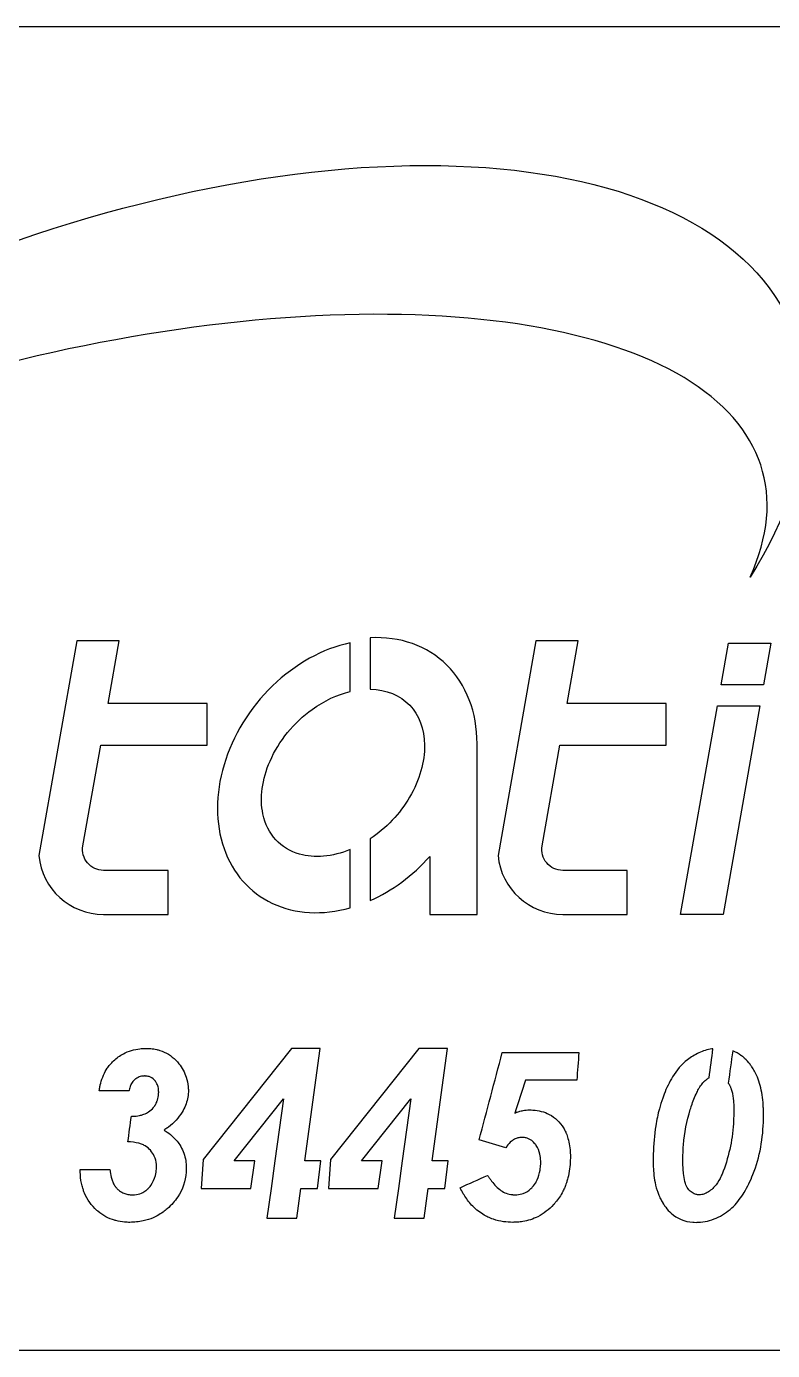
# Model space of a CAD drawing. Extents: x -140 to 140, y -80 to 80.
# Drawn here: x -40.5 to 49.7, y -79.9 to 80.1 of the extents above; entities that cross this region are included whole.
import ezdxf

# ---------------------------------------------------------------- set-up
doc = ezdxf.new("R2010")
doc.units = 0

msp = doc.modelspace()

# ---------------------------------------------------------------- linework, layer by layer
at = {"layer": '1'}
for points in [[(140.12, 72.11), (140.12, -71.89, -0.414214), (132.12, -79.89), (-131.88, -79.89, -0.414214), (-139.88, -71.89), (-139.88, 72.11, -0.414214), (-131.88, 80.11), (132.12, 80.11, -0.414214)], [(-18.64, -1.71), (-30.61, -1.71), (-29.28, 5.85), (-34.4, 5.85), (-38.97, -20.09, 0.386919), (-31.16, -27.19), (-23.36, -27.19), (-23.36, -21.87), (-31.16, -21.87, -0.466308), (-33.65, -18.92), (-31.5, -6.75), (-18.64, -6.75)], [(36.84, -1.71), (24.87, -1.71), (26.2, 5.85), (21.08, 5.85), (16.51, -20.09, 0.386919), (24.32, -27.19), (32.12, -27.19), (32.12, -21.87), (24.32, -21.87, -0.466308), (21.83, -18.92), (23.98, -6.75), (36.84, -6.75)]]:
    msp.add_lwpolyline(points, format="xyb", close=True, dxfattribs=at)
for points in [[(49.47, 5.57), (48.58, 0.53), (43.46, 0.53), (44.35, 5.57)], [(48.13, -1.99), (43.69, -27.19), (38.57, -27.19), (43.01, -1.99)], [(-4.89, -56.97), (-6.84, -56.97), (-4.97, -43.38), (-8.45, -43.38), (-19.11, -56.83), (-19.36, -60.3), (-13.34, -60.3), (-12.88, -56.97), (-15.36, -56.97), (-9.43, -49.48), (-10.46, -56.97), (-10.92, -60.3), (-11.42, -63.89), (-7.8, -63.89), (-7.3, -60.3), (-5.32, -60.3)], [(10.5, -56.97), (8.54, -56.97), (10.42, -43.38), (6.93, -43.38), (-3.72, -56.83), (-3.98, -60.3), (2.04, -60.3), (2.5, -56.97), (0.02, -56.97), (5.96, -49.48), (4.92, -56.97), (4.47, -60.3), (3.97, -63.89), (7.59, -63.89), (8.08, -60.3), (10.07, -60.3)]]:
    msp.add_lwpolyline(points, close=True, dxfattribs=at)
for points, knots in [([(46.96, 13.57), (55.9, 27.83), (56.2, 41.04), (47.78, 50.32), (47.78, 50.32), (39.37, 59.59), (22.9, 64.21), (1.96, 63.16), (1.96, 63.16), (-18.97, 62.11), (-42.74, 55.47), (-64.16, 44.7), (-64.16, 44.7), (-85.58, 33.93), (-102.99, 19.86), (-112.59, 5.56), (-112.59, 5.56), (-101.81, 15.65), (-85.14, 25.18), (-65.55, 32.42), (-65.55, 32.42), (-45.95, 39.67), (-24.68, 44.17), (-5.55, 45.13), (-5.55, 45.13), (13.59, 46.09), (29.37, 43.45), (38.98, 37.67), (38.98, 37.67), (48.59, 31.89), (51.42, 23.35), (46.96, 13.57)], [0, 0, 0, 0, 0.125, 0.125, 0.125, 0.125, 0.25, 0.25, 0.25, 0.25, 0.375, 0.375, 0.375, 0.375, 0.5, 0.5, 0.5, 0.5, 0.625, 0.625, 0.625, 0.625, 0.75, 0.75, 0.75, 0.75, 0.875, 0.875, 0.875, 0.875, 1, 1, 1, 1]), ([(13.98, -6.58), (13.98, -13.45), (13.98, -20.32), (13.98, -27.19), (13.98, -27.19), (12.07, -27.19), (10.17, -27.19), (8.27, -27.19), (8.27, -27.19), (8.27, -24.85), (8.27, -22.52), (8.27, -20.18), (8.27, -20.18), (6.2, -22.5), (3.72, -24.35), (1.05, -25.53), (1.05, -25.53), (1.05, -23.04), (1.05, -20.56), (1.05, -18.07), (1.05, -18.07), (2.97, -16.81), (4.67, -15.01), (5.83, -13.02), (5.83, -13.02), (7.04, -10.96), (7.67, -8.72), (7.64, -6.75), (7.64, -6.75), (7.61, -4.77), (6.96, -3.09), (5.84, -1.92), (5.84, -1.92), (4.69, -0.71), (3.03, -0.01), (1.05, 0.02), (1.05, 0.02), (1.05, 2.09), (1.05, 4.16), (1.05, 6.23), (1.05, 6.23), (4.68, 6.43), (7.96, 5.26), (10.32, 2.93), (10.32, 2.93), (12.68, 0.59), (13.98, -2.77), (13.98, -6.58)], [0, 0, 0, 0, 0.083333, 0.083333, 0.083333, 0.083333, 0.166667, 0.166667, 0.166667, 0.166667, 0.25, 0.25, 0.25, 0.25, 0.333333, 0.333333, 0.333333, 0.333333, 0.416667, 0.416667, 0.416667, 0.416667, 0.5, 0.5, 0.5, 0.5, 0.583333, 0.583333, 0.583333, 0.583333, 0.666667, 0.666667, 0.666667, 0.666667, 0.75, 0.75, 0.75, 0.75, 0.833333, 0.833333, 0.833333, 0.833333, 0.916667, 0.916667, 0.916667, 0.916667, 1, 1, 1, 1]), ([(-1.35, 5.63), (-1.35, 3.67), (-1.35, 1.71), (-1.35, -0.26), (-1.35, -0.26), (-2.89, -0.62), (-4.49, -1.37), (-5.95, -2.42), (-5.95, -2.42), (-8.15, -3.99), (-9.99, -6.26), (-11.04, -8.66), (-11.04, -8.66), (-12.01, -10.88), (-12.3, -13.17), (-11.9, -15.05), (-11.9, -15.05), (-11.38, -17.53), (-9.77, -19.26), (-7.46, -19.91), (-7.46, -19.91), (-5.71, -20.41), (-3.52, -20.25), (-1.35, -19.35), (-1.35, -19.35), (-1.35, -21.7), (-1.35, -24.05), (-1.35, -26.4), (-1.35, -26.4), (-4.7, -27.34), (-7.99, -27.15), (-10.74, -25.86), (-10.74, -25.86), (-13.49, -24.56), (-15.55, -22.24), (-16.6, -19.22), (-16.6, -19.22), (-17.66, -16.21), (-17.66, -12.67), (-16.6, -9.13), (-16.6, -9.13), (-15.55, -5.59), (-13.49, -2.24), (-10.74, 0.42), (-10.74, 0.42), (-7.99, 3.08), (-4.7, 4.91), (-1.35, 5.63)], [0, 0, 0, 0, 0.083333, 0.083333, 0.083333, 0.083333, 0.166667, 0.166667, 0.166667, 0.166667, 0.25, 0.25, 0.25, 0.25, 0.333333, 0.333333, 0.333333, 0.333333, 0.416667, 0.416667, 0.416667, 0.416667, 0.5, 0.5, 0.5, 0.5, 0.583333, 0.583333, 0.583333, 0.583333, 0.666667, 0.666667, 0.666667, 0.666667, 0.75, 0.75, 0.75, 0.75, 0.833333, 0.833333, 0.833333, 0.833333, 0.916667, 0.916667, 0.916667, 0.916667, 1, 1, 1, 1]), ([(-20.9, -48.47), (-20.91, -48.3), (-20.92, -48.14), (-20.93, -47.97), (-20.93, -47.97), (-20.96, -47.6), (-21.04, -47.23), (-21.17, -46.88), (-21.17, -46.88), (-21.37, -46.29), (-21.66, -45.73), (-22.05, -45.24), (-22.05, -45.24), (-22.16, -45.09), (-22.28, -44.95), (-22.41, -44.82), (-22.41, -44.82), (-22.96, -44.27), (-23.63, -43.85), (-24.36, -43.62), (-24.36, -43.62), (-24.48, -43.58), (-24.6, -43.55), (-24.72, -43.52), (-24.72, -43.52), (-24.96, -43.46), (-25.21, -43.42), (-25.46, -43.4), (-25.46, -43.4), (-25.62, -43.39), (-25.79, -43.39), (-25.95, -43.38), (-25.95, -43.38), (-26.13, -43.38), (-26.31, -43.39), (-26.48, -43.4), (-26.48, -43.4), (-26.57, -43.4), (-26.66, -43.41), (-26.75, -43.42), (-26.75, -43.42), (-27.1, -43.47), (-27.44, -43.54), (-27.78, -43.64), (-27.78, -43.64), (-28.12, -43.74), (-28.45, -43.87), (-28.76, -44.04), (-28.76, -44.04), (-29.19, -44.27), (-29.58, -44.55), (-29.94, -44.89), (-29.94, -44.89), (-30.1, -45.04), (-30.25, -45.2), (-30.39, -45.37), (-30.39, -45.37), (-30.5, -45.5), (-30.61, -45.65), (-30.71, -45.79), (-30.71, -45.79), (-30.88, -46.05), (-31.03, -46.32), (-31.16, -46.6), (-31.16, -46.6), (-31.3, -46.92), (-31.41, -47.26), (-31.5, -47.6), (-31.5, -47.6), (-31.53, -47.71), (-31.58, -47.91), (-31.58, -47.92), (-31.58, -47.92), (-31.58, -47.94), (-31.59, -47.96), (-31.59, -47.99), (-31.59, -47.99), (-31.62, -48.16), (-31.65, -48.33), (-31.67, -48.51), (-31.67, -48.51), (-30.48, -48.51), (-29.28, -48.51), (-28.08, -48.51), (-28.08, -48.51), (-28.08, -48.48), (-28.07, -48.45), (-28.06, -48.42), (-28.06, -48.42), (-28.02, -48.23), (-27.98, -48.04), (-27.9, -47.86), (-27.9, -47.86), (-27.88, -47.82), (-27.85, -47.76), (-27.85, -47.76), (-27.85, -47.76), (-27.85, -47.75), (-27.84, -47.74), (-27.84, -47.74), (-27.84, -47.74), (-27.76, -47.58), (-27.65, -47.43), (-27.53, -47.3), (-27.53, -47.3), (-27.45, -47.21), (-27.36, -47.13), (-27.26, -47.06), (-27.26, -47.06), (-27.17, -47), (-27.08, -46.94), (-26.99, -46.9), (-26.99, -46.9), (-26.81, -46.81), (-26.62, -46.75), (-26.43, -46.73), (-26.43, -46.73), (-26.37, -46.72), (-26.31, -46.72), (-26.25, -46.72), (-26.25, -46.72), (-26.22, -46.72), (-26.19, -46.72), (-26.16, -46.71), (-26.16, -46.71), (-26.13, -46.72), (-26.1, -46.72), (-26.07, -46.72), (-26.07, -46.72), (-26.05, -46.72), (-26.04, -46.72), (-26.02, -46.72), (-26.02, -46.72), (-26.01, -46.72), (-26, -46.73), (-25.98, -46.73), (-25.98, -46.73), (-25.97, -46.73), (-25.95, -46.73), (-25.94, -46.73), (-25.94, -46.73), (-25.92, -46.73), (-25.91, -46.74), (-25.89, -46.74), (-25.89, -46.74), (-25.81, -46.75), (-25.73, -46.77), (-25.65, -46.79), (-25.65, -46.79), (-25.41, -46.87), (-25.21, -47.01), (-25.04, -47.19), (-25.04, -47.19), (-24.99, -47.23), (-24.95, -47.28), (-24.92, -47.33), (-24.92, -47.33), (-24.91, -47.34), (-24.9, -47.35), (-24.89, -47.36), (-24.89, -47.36), (-24.82, -47.46), (-24.75, -47.56), (-24.7, -47.67), (-24.7, -47.67), (-24.63, -47.83), (-24.57, -48), (-24.53, -48.18), (-24.53, -48.18), (-24.53, -48.21), (-24.52, -48.24), (-24.52, -48.27), (-24.52, -48.27), (-24.5, -48.37), (-24.5, -48.47), (-24.5, -48.58), (-24.5, -48.58), (-24.49, -48.61), (-24.49, -48.64), (-24.49, -48.67), (-24.49, -48.67), (-24.49, -48.75), (-24.5, -48.82), (-24.5, -48.9), (-24.5, -48.9), (-24.51, -49.15), (-24.56, -49.39), (-24.64, -49.63), (-24.64, -49.63), (-24.64, -49.63), (-24.68, -49.75), (-24.7, -49.81), (-24.7, -49.81), (-24.71, -49.83), (-24.72, -49.86), (-24.73, -49.88), (-24.73, -49.88), (-24.79, -50.03), (-24.86, -50.16), (-24.95, -50.29), (-24.95, -50.29), (-24.97, -50.31), (-24.98, -50.33), (-24.99, -50.36), (-24.99, -50.36), (-25.01, -50.38), (-25.03, -50.4), (-25.04, -50.42), (-25.04, -50.42), (-25.06, -50.45), (-25.09, -50.48), (-25.11, -50.51), (-25.11, -50.51), (-25.28, -50.73), (-25.49, -50.91), (-25.71, -51.06), (-25.71, -51.06), (-25.88, -51.18), (-26.07, -51.27), (-26.27, -51.34), (-26.27, -51.34), (-26.36, -51.37), (-26.46, -51.41), (-26.56, -51.44), (-26.56, -51.44), (-26.64, -51.46), (-26.71, -51.48), (-26.79, -51.49), (-26.79, -51.49), (-27.07, -51.55), (-27.35, -51.58), (-27.64, -51.58), (-27.64, -51.58), (-27.69, -51.58), (-27.74, -51.59), (-27.79, -51.59), (-27.79, -51.59), (-27.93, -52.61), (-28.07, -53.64), (-28.21, -54.66), (-28.21, -54.66), (-28.16, -54.67), (-28.11, -54.67), (-28.05, -54.68), (-28.05, -54.68), (-28, -54.68), (-27.95, -54.69), (-27.89, -54.69), (-27.89, -54.69), (-27.44, -54.73), (-26.99, -54.8), (-26.56, -54.95), (-26.56, -54.95), (-26.41, -55.01), (-26.26, -55.08), (-26.12, -55.16), (-26.12, -55.16), (-25.64, -55.45), (-25.26, -55.9), (-25.02, -56.4), (-25.02, -56.4), (-24.88, -56.72), (-24.78, -57.06), (-24.76, -57.41), (-24.76, -57.41), (-24.75, -57.49), (-24.75, -57.57), (-24.75, -57.65), (-24.75, -57.65), (-24.75, -57.7), (-24.75, -57.75), (-24.76, -57.8), (-24.76, -57.8), (-24.76, -57.83), (-24.76, -57.86), (-24.76, -57.88), (-24.76, -57.88), (-24.76, -57.91), (-24.76, -57.93), (-24.76, -57.96), (-24.76, -57.96), (-24.78, -58.22), (-24.81, -58.48), (-24.88, -58.73), (-24.88, -58.73), (-25, -59.16), (-25.18, -59.57), (-25.44, -59.94), (-25.44, -59.94), (-25.5, -60.02), (-25.56, -60.1), (-25.63, -60.18), (-25.63, -60.18), (-25.65, -60.2), (-25.67, -60.22), (-25.68, -60.24), (-25.68, -60.24), (-25.7, -60.26), (-25.72, -60.28), (-25.74, -60.3), (-25.74, -60.3), (-25.83, -60.39), (-25.92, -60.48), (-26.03, -60.56), (-26.03, -60.56), (-26.19, -60.69), (-26.37, -60.8), (-26.57, -60.87), (-26.57, -60.87), (-26.83, -60.98), (-27.12, -61.05), (-27.4, -61.06), (-27.4, -61.06), (-27.48, -61.07), (-27.56, -61.07), (-27.64, -61.07), (-27.64, -61.07), (-27.66, -61.07), (-27.69, -61.07), (-27.71, -61.07), (-27.71, -61.07), (-27.73, -61.07), (-27.76, -61.07), (-27.78, -61.07), (-27.78, -61.07), (-27.97, -61.06), (-28.17, -61.04), (-28.35, -60.99), (-28.35, -60.99), (-28.52, -60.95), (-28.68, -60.89), (-28.83, -60.82), (-28.83, -60.82), (-29.01, -60.73), (-29.19, -60.62), (-29.34, -60.49), (-29.34, -60.49), (-29.45, -60.41), (-29.54, -60.31), (-29.63, -60.21), (-29.63, -60.21), (-29.64, -60.2), (-29.66, -60.18), (-29.68, -60.16), (-29.68, -60.16), (-29.69, -60.14), (-29.71, -60.12), (-29.72, -60.1), (-29.72, -60.1), (-29.73, -60.08), (-29.75, -60.06), (-29.76, -60.04), (-29.76, -60.04), (-29.8, -59.98), (-29.84, -59.92), (-29.88, -59.86), (-29.88, -59.86), (-29.97, -59.72), (-30.04, -59.56), (-30.09, -59.41), (-30.09, -59.41), (-30.2, -59.11), (-30.28, -58.81), (-30.32, -58.5), (-30.32, -58.5), (-30.34, -58.38), (-30.36, -58.26), (-30.37, -58.14), (-30.37, -58.14), (-30.38, -58.09), (-30.38, -58.04), (-30.39, -58), (-30.39, -58), (-31.59, -58), (-32.78, -58), (-33.98, -58), (-33.98, -58), (-33.98, -58.1), (-33.97, -58.2), (-33.97, -58.3), (-33.97, -58.3), (-33.96, -58.77), (-33.91, -59.23), (-33.82, -59.68), (-33.82, -59.68), (-33.78, -59.88), (-33.73, -60.08), (-33.67, -60.28), (-33.67, -60.28), (-33.62, -60.42), (-33.57, -60.57), (-33.52, -60.71), (-33.52, -60.71), (-33.5, -60.76), (-33.48, -60.81), (-33.46, -60.86), (-33.46, -60.86), (-33.13, -61.67), (-32.61, -62.39), (-31.95, -62.97), (-31.95, -62.97), (-31.91, -63), (-31.87, -63.04), (-31.84, -63.07), (-31.84, -63.07), (-31.25, -63.57), (-30.55, -63.94), (-29.82, -64.16), (-29.82, -64.16), (-29.77, -64.17), (-29.72, -64.18), (-29.67, -64.2), (-29.67, -64.2), (-29.32, -64.29), (-28.96, -64.35), (-28.61, -64.38), (-28.61, -64.38), (-28.4, -64.4), (-28.2, -64.4), (-27.99, -64.41), (-27.99, -64.41), (-27.72, -64.4), (-27.44, -64.39), (-27.17, -64.36), (-27.17, -64.36), (-26.89, -64.34), (-26.62, -64.29), (-26.36, -64.23), (-26.36, -64.23), (-26.14, -64.18), (-25.93, -64.13), (-25.72, -64.06), (-25.72, -64.06), (-25.35, -63.94), (-25, -63.79), (-24.66, -63.6), (-24.66, -63.6), (-24.42, -63.47), (-24.19, -63.32), (-23.96, -63.16), (-23.96, -63.16), (-23.78, -63.04), (-23.61, -62.9), (-23.45, -62.76), (-23.45, -62.76), (-23.2, -62.54), (-22.96, -62.31), (-22.75, -62.06), (-22.75, -62.06), (-22.55, -61.83), (-22.36, -61.59), (-22.19, -61.34), (-22.19, -61.34), (-21.59, -60.45), (-21.24, -59.4), (-21.18, -58.33), (-21.18, -58.33), (-21.17, -58.17), (-21.16, -58), (-21.16, -57.84), (-21.16, -57.84), (-21.16, -57.78), (-21.16, -57.72), (-21.16, -57.67), (-21.16, -57.67), (-21.17, -57.64), (-21.17, -57.61), (-21.17, -57.58), (-21.17, -57.58), (-21.18, -57.29), (-21.21, -57), (-21.27, -56.71), (-21.27, -56.71), (-21.39, -56.12), (-21.61, -55.54), (-21.95, -55.03), (-21.95, -55.03), (-22.21, -54.64), (-22.52, -54.29), (-22.86, -53.98), (-22.86, -53.98), (-23.12, -53.74), (-23.41, -53.54), (-23.7, -53.35), (-23.7, -53.35), (-23.75, -53.32), (-23.8, -53.29), (-23.84, -53.26), (-23.84, -53.26), (-23.72, -53.17), (-23.48, -53), (-23.47, -52.99), (-23.47, -52.99), (-23.44, -52.98), (-23.42, -52.96), (-23.39, -52.94), (-23.39, -52.94), (-23.37, -52.92), (-23.35, -52.9), (-23.32, -52.89), (-23.32, -52.89), (-22.66, -52.4), (-22.08, -51.79), (-21.65, -51.08), (-21.65, -51.08), (-21.36, -50.58), (-21.13, -50.04), (-21.01, -49.47), (-21.01, -49.47), (-20.95, -49.2), (-20.92, -48.93), (-20.91, -48.65), (-20.91, -48.65), (-20.91, -48.59), (-20.91, -48.53), (-20.9, -48.47)], [0, 0, 0, 0, 0.007752, 0.007752, 0.007752, 0.007752, 0.015504, 0.015504, 0.015504, 0.015504, 0.023256, 0.023256, 0.023256, 0.023256, 0.031008, 0.031008, 0.031008, 0.031008, 0.03876, 0.03876, 0.03876, 0.03876, 0.046512, 0.046512, 0.046512, 0.046512, 0.054264, 0.054264, 0.054264, 0.054264, 0.062016, 0.062016, 0.062016, 0.062016, 0.069767, 0.069767, 0.069767, 0.069767, 0.077519, 0.077519, 0.077519, 0.077519, 0.085271, 0.085271, 0.085271, 0.085271, 0.093023, 0.093023, 0.093023, 0.093023, 0.100775, 0.100775, 0.100775, 0.100775, 0.108527, 0.108527, 0.108527, 0.108527, 0.116279, 0.116279, 0.116279, 0.116279, 0.124031, 0.124031, 0.124031, 0.124031, 0.131783, 0.131783, 0.131783, 0.131783, 0.139535, 0.139535, 0.139535, 0.139535, 0.147287, 0.147287, 0.147287, 0.147287, 0.155039, 0.155039, 0.155039, 0.155039, 0.162791, 0.162791, 0.162791, 0.162791, 0.170543, 0.170543, 0.170543, 0.170543, 0.178295, 0.178295, 0.178295, 0.178295, 0.186047, 0.186047, 0.186047, 0.186047, 0.193798, 0.193798, 0.193798, 0.193798, 0.20155, 0.20155, 0.20155, 0.20155, 0.209302, 0.209302, 0.209302, 0.209302, 0.217054, 0.217054, 0.217054, 0.217054, 0.224806, 0.224806, 0.224806, 0.224806, 0.232558, 0.232558, 0.232558, 0.232558, 0.24031, 0.24031, 0.24031, 0.24031, 0.248062, 0.248062, 0.248062, 0.248062, 0.255814, 0.255814, 0.255814, 0.255814, 0.263566, 0.263566, 0.263566, 0.263566, 0.271318, 0.271318, 0.271318, 0.271318, 0.27907, 0.27907, 0.27907, 0.27907, 0.286822, 0.286822, 0.286822, 0.286822, 0.294574, 0.294574, 0.294574, 0.294574, 0.302326, 0.302326, 0.302326, 0.302326, 0.310078, 0.310078, 0.310078, 0.310078, 0.317829, 0.317829, 0.317829, 0.317829, 0.325581, 0.325581, 0.325581, 0.325581, 0.333333, 0.333333, 0.333333, 0.333333, 0.341085, 0.341085, 0.341085, 0.341085, 0.348837, 0.348837, 0.348837, 0.348837, 0.356589, 0.356589, 0.356589, 0.356589, 0.364341, 0.364341, 0.364341, 0.364341, 0.372093, 0.372093, 0.372093, 0.372093, 0.379845, 0.379845, 0.379845, 0.379845, 0.387597, 0.387597, 0.387597, 0.387597, 0.395349, 0.395349, 0.395349, 0.395349, 0.403101, 0.403101, 0.403101, 0.403101, 0.410853, 0.410853, 0.410853, 0.410853, 0.418605, 0.418605, 0.418605, 0.418605, 0.426357, 0.426357, 0.426357, 0.426357, 0.434109, 0.434109, 0.434109, 0.434109, 0.44186, 0.44186, 0.44186, 0.44186, 0.449612, 0.449612, 0.449612, 0.449612, 0.457364, 0.457364, 0.457364, 0.457364, 0.465116, 0.465116, 0.465116, 0.465116, 0.472868, 0.472868, 0.472868, 0.472868, 0.48062, 0.48062, 0.48062, 0.48062, 0.488372, 0.488372, 0.488372, 0.488372, 0.496124, 0.496124, 0.496124, 0.496124, 0.503876, 0.503876, 0.503876, 0.503876, 0.511628, 0.511628, 0.511628, 0.511628, 0.51938, 0.51938, 0.51938, 0.51938, 0.527132, 0.527132, 0.527132, 0.527132, 0.534884, 0.534884, 0.534884, 0.534884, 0.542636, 0.542636, 0.542636, 0.542636, 0.550388, 0.550388, 0.550388, 0.550388, 0.55814, 0.55814, 0.55814, 0.55814, 0.565891, 0.565891, 0.565891, 0.565891, 0.573643, 0.573643, 0.573643, 0.573643, 0.581395, 0.581395, 0.581395, 0.581395, 0.589147, 0.589147, 0.589147, 0.589147, 0.596899, 0.596899, 0.596899, 0.596899, 0.604651, 0.604651, 0.604651, 0.604651, 0.612403, 0.612403, 0.612403, 0.612403, 0.620155, 0.620155, 0.620155, 0.620155, 0.627907, 0.627907, 0.627907, 0.627907, 0.635659, 0.635659, 0.635659, 0.635659, 0.643411, 0.643411, 0.643411, 0.643411, 0.651163, 0.651163, 0.651163, 0.651163, 0.658915, 0.658915, 0.658915, 0.658915, 0.666667, 0.666667, 0.666667, 0.666667, 0.674419, 0.674419, 0.674419, 0.674419, 0.682171, 0.682171, 0.682171, 0.682171, 0.689922, 0.689922, 0.689922, 0.689922, 0.697674, 0.697674, 0.697674, 0.697674, 0.705426, 0.705426, 0.705426, 0.705426, 0.713178, 0.713178, 0.713178, 0.713178, 0.72093, 0.72093, 0.72093, 0.72093, 0.728682, 0.728682, 0.728682, 0.728682, 0.736434, 0.736434, 0.736434, 0.736434, 0.744186, 0.744186, 0.744186, 0.744186, 0.751938, 0.751938, 0.751938, 0.751938, 0.75969, 0.75969, 0.75969, 0.75969, 0.767442, 0.767442, 0.767442, 0.767442, 0.775194, 0.775194, 0.775194, 0.775194, 0.782946, 0.782946, 0.782946, 0.782946, 0.790698, 0.790698, 0.790698, 0.790698, 0.79845, 0.79845, 0.79845, 0.79845, 0.806202, 0.806202, 0.806202, 0.806202, 0.813953, 0.813953, 0.813953, 0.813953, 0.821705, 0.821705, 0.821705, 0.821705, 0.829457, 0.829457, 0.829457, 0.829457, 0.837209, 0.837209, 0.837209, 0.837209, 0.844961, 0.844961, 0.844961, 0.844961, 0.852713, 0.852713, 0.852713, 0.852713, 0.860465, 0.860465, 0.860465, 0.860465, 0.868217, 0.868217, 0.868217, 0.868217, 0.875969, 0.875969, 0.875969, 0.875969, 0.883721, 0.883721, 0.883721, 0.883721, 0.891473, 0.891473, 0.891473, 0.891473, 0.899225, 0.899225, 0.899225, 0.899225, 0.906977, 0.906977, 0.906977, 0.906977, 0.914729, 0.914729, 0.914729, 0.914729, 0.922481, 0.922481, 0.922481, 0.922481, 0.930233, 0.930233, 0.930233, 0.930233, 0.937984, 0.937984, 0.937984, 0.937984, 0.945736, 0.945736, 0.945736, 0.945736, 0.953488, 0.953488, 0.953488, 0.953488, 0.96124, 0.96124, 0.96124, 0.96124, 0.968992, 0.968992, 0.968992, 0.968992, 0.976744, 0.976744, 0.976744, 0.976744, 0.984496, 0.984496, 0.984496, 0.984496, 0.992248, 0.992248, 0.992248, 0.992248, 1, 1, 1, 1]), ([(26.28, -43.89), (23.19, -43.89), (20.1, -43.89), (17.02, -43.89), (17.02, -43.89), (16.09, -47.41), (15.16, -50.92), (14.23, -54.43), (14.23, -54.43), (15.3, -54.75), (16.38, -55.07), (17.46, -55.39), (17.46, -55.39), (17.5, -55.34), (17.56, -55.24), (17.57, -55.23), (17.57, -55.23), (17.57, -55.22), (17.58, -55.21), (17.59, -55.2), (17.59, -55.2), (17.74, -54.98), (17.92, -54.77), (18.13, -54.6), (18.13, -54.6), (18.24, -54.51), (18.36, -54.44), (18.49, -54.37), (18.49, -54.37), (18.63, -54.31), (18.77, -54.25), (18.92, -54.21), (18.92, -54.21), (19.07, -54.17), (19.22, -54.16), (19.38, -54.15), (19.38, -54.15), (19.4, -54.15), (19.43, -54.15), (19.45, -54.15), (19.45, -54.15), (19.54, -54.16), (19.63, -54.16), (19.71, -54.17), (19.71, -54.17), (19.85, -54.19), (19.99, -54.22), (20.12, -54.27), (20.12, -54.27), (20.45, -54.4), (20.73, -54.63), (20.96, -54.9), (20.96, -54.9), (21, -54.95), (21.04, -55), (21.08, -55.05), (21.08, -55.05), (21.09, -55.07), (21.1, -55.09), (21.12, -55.11), (21.12, -55.11), (21.34, -55.42), (21.48, -55.79), (21.57, -56.17), (21.57, -56.17), (21.63, -56.44), (21.65, -56.72), (21.66, -57), (21.66, -57), (21.66, -57.04), (21.66, -57.08), (21.66, -57.13), (21.66, -57.13), (21.66, -57.19), (21.66, -57.24), (21.66, -57.3), (21.66, -57.3), (21.66, -57.33), (21.66, -57.36), (21.66, -57.39), (21.66, -57.39), (21.65, -57.62), (21.62, -57.86), (21.59, -58.09), (21.59, -58.09), (21.53, -58.49), (21.41, -58.89), (21.24, -59.26), (21.24, -59.26), (21.19, -59.38), (21.13, -59.5), (21.06, -59.61), (21.06, -59.61), (21.05, -59.61), (20.98, -59.73), (20.94, -59.79), (20.94, -59.79), (20.85, -59.92), (20.74, -60.05), (20.63, -60.17), (20.63, -60.17), (20.63, -60.17), (20.53, -60.27), (20.48, -60.32), (20.48, -60.32), (20.22, -60.57), (19.9, -60.78), (19.56, -60.9), (19.56, -60.9), (19.31, -60.99), (19.05, -61.05), (18.79, -61.07), (18.79, -61.07), (18.78, -61.07), (18.65, -61.07), (18.57, -61.07), (18.57, -61.07), (18.53, -61.07), (18.48, -61.07), (18.44, -61.07), (18.44, -61.07), (18.42, -61.07), (18.39, -61.06), (18.37, -61.06), (18.37, -61.06), (18.35, -61.06), (18.33, -61.06), (18.31, -61.06), (18.31, -61.06), (18.28, -61.06), (18.26, -61.06), (18.24, -61.05), (18.24, -61.05), (18.18, -61.05), (18.08, -61.04), (18.07, -61.03), (18.07, -61.03), (18.06, -61.03), (18.05, -61.03), (18.04, -61.03), (18.04, -61.03), (17.56, -60.95), (17.09, -60.75), (16.71, -60.45), (16.71, -60.45), (16.28, -60.12), (15.93, -59.71), (15.62, -59.28), (15.62, -59.28), (15.54, -59.17), (15.46, -59.06), (15.39, -58.95), (15.39, -58.95), (15.36, -58.92), (15.34, -58.88), (15.31, -58.84), (15.31, -58.84), (15.29, -58.81), (15.26, -58.77), (15.24, -58.73), (15.24, -58.73), (14.13, -59.23), (13.02, -59.72), (11.92, -60.22), (11.92, -60.22), (11.96, -60.29), (11.99, -60.37), (12.03, -60.44), (12.03, -60.44), (12.15, -60.67), (12.27, -60.89), (12.4, -61.1), (12.4, -61.1), (12.67, -61.53), (12.98, -61.94), (13.32, -62.31), (13.32, -62.31), (13.72, -62.74), (14.18, -63.12), (14.68, -63.43), (14.68, -63.43), (15.08, -63.67), (15.5, -63.88), (15.94, -64.03), (15.94, -64.03), (16.34, -64.16), (16.75, -64.26), (17.16, -64.33), (17.16, -64.33), (17.54, -64.38), (17.92, -64.4), (18.3, -64.41), (18.3, -64.41), (18.48, -64.4), (18.66, -64.39), (18.85, -64.38), (18.85, -64.38), (19.06, -64.37), (19.28, -64.35), (19.49, -64.31), (19.49, -64.31), (20.13, -64.2), (20.75, -64.01), (21.33, -63.72), (21.33, -63.72), (22.04, -63.35), (22.68, -62.85), (23.22, -62.26), (23.22, -62.26), (23.26, -62.22), (23.3, -62.17), (23.34, -62.12), (23.34, -62.12), (23.38, -62.08), (23.42, -62.03), (23.46, -61.98), (23.46, -61.98), (23.8, -61.58), (24.09, -61.15), (24.33, -60.68), (24.33, -60.68), (24.34, -60.67), (24.47, -60.41), (24.53, -60.26), (24.53, -60.26), (24.55, -60.21), (24.58, -60.15), (24.6, -60.09), (24.6, -60.09), (24.68, -59.9), (24.76, -59.69), (24.82, -59.49), (24.82, -59.49), (24.83, -59.47), (24.91, -59.19), (24.95, -59.04), (24.95, -59.04), (25.13, -58.33), (25.23, -57.59), (25.24, -56.85), (25.24, -56.85), (25.24, -56.73), (25.25, -56.61), (25.25, -56.49), (25.25, -56.49), (25.25, -56.4), (25.25, -56.31), (25.25, -56.22), (25.25, -56.22), (25.25, -56.18), (25.24, -56.13), (25.24, -56.09), (25.24, -56.09), (25.23, -55.47), (25.13, -54.85), (24.96, -54.26), (24.96, -54.26), (24.9, -54.04), (24.83, -53.84), (24.74, -53.63), (24.74, -53.63), (24.72, -53.59), (24.71, -53.55), (24.69, -53.51), (24.69, -53.51), (24.61, -53.33), (24.51, -53.15), (24.41, -52.98), (24.41, -52.98), (23.99, -52.31), (23.4, -51.74), (22.69, -51.36), (22.69, -51.36), (22.09, -51.04), (21.41, -50.87), (20.72, -50.83), (20.72, -50.83), (20.59, -50.82), (20.46, -50.82), (20.33, -50.82), (20.33, -50.82), (20.25, -50.82), (20.17, -50.82), (20.09, -50.82), (20.09, -50.82), (19.96, -50.83), (19.82, -50.84), (19.69, -50.86), (19.69, -50.86), (19.51, -50.89), (19.33, -50.93), (19.15, -50.97), (19.15, -50.97), (19.01, -51.01), (18.87, -51.06), (18.74, -51.11), (18.74, -51.11), (18.66, -51.14), (18.59, -51.17), (18.52, -51.2), (18.52, -51.2), (18.96, -49.88), (19.4, -48.55), (19.83, -47.23), (19.83, -47.23), (21.9, -47.23), (23.96, -47.23), (26.02, -47.23), (26.02, -47.23), (26.11, -46.12), (26.19, -45), (26.28, -43.89)], [0, 0, 0, 0, 0.012821, 0.012821, 0.012821, 0.012821, 0.025641, 0.025641, 0.025641, 0.025641, 0.038462, 0.038462, 0.038462, 0.038462, 0.051282, 0.051282, 0.051282, 0.051282, 0.064103, 0.064103, 0.064103, 0.064103, 0.076923, 0.076923, 0.076923, 0.076923, 0.089744, 0.089744, 0.089744, 0.089744, 0.102564, 0.102564, 0.102564, 0.102564, 0.115385, 0.115385, 0.115385, 0.115385, 0.128205, 0.128205, 0.128205, 0.128205, 0.141026, 0.141026, 0.141026, 0.141026, 0.153846, 0.153846, 0.153846, 0.153846, 0.166667, 0.166667, 0.166667, 0.166667, 0.179487, 0.179487, 0.179487, 0.179487, 0.192308, 0.192308, 0.192308, 0.192308, 0.205128, 0.205128, 0.205128, 0.205128, 0.217949, 0.217949, 0.217949, 0.217949, 0.230769, 0.230769, 0.230769, 0.230769, 0.24359, 0.24359, 0.24359, 0.24359, 0.25641, 0.25641, 0.25641, 0.25641, 0.269231, 0.269231, 0.269231, 0.269231, 0.282051, 0.282051, 0.282051, 0.282051, 0.294872, 0.294872, 0.294872, 0.294872, 0.307692, 0.307692, 0.307692, 0.307692, 0.320513, 0.320513, 0.320513, 0.320513, 0.333333, 0.333333, 0.333333, 0.333333, 0.346154, 0.346154, 0.346154, 0.346154, 0.358974, 0.358974, 0.358974, 0.358974, 0.371795, 0.371795, 0.371795, 0.371795, 0.384615, 0.384615, 0.384615, 0.384615, 0.397436, 0.397436, 0.397436, 0.397436, 0.410256, 0.410256, 0.410256, 0.410256, 0.423077, 0.423077, 0.423077, 0.423077, 0.435897, 0.435897, 0.435897, 0.435897, 0.448718, 0.448718, 0.448718, 0.448718, 0.461538, 0.461538, 0.461538, 0.461538, 0.474359, 0.474359, 0.474359, 0.474359, 0.487179, 0.487179, 0.487179, 0.487179, 0.5, 0.5, 0.5, 0.5, 0.512821, 0.512821, 0.512821, 0.512821, 0.525641, 0.525641, 0.525641, 0.525641, 0.538462, 0.538462, 0.538462, 0.538462, 0.551282, 0.551282, 0.551282, 0.551282, 0.564103, 0.564103, 0.564103, 0.564103, 0.576923, 0.576923, 0.576923, 0.576923, 0.589744, 0.589744, 0.589744, 0.589744, 0.602564, 0.602564, 0.602564, 0.602564, 0.615385, 0.615385, 0.615385, 0.615385, 0.628205, 0.628205, 0.628205, 0.628205, 0.641026, 0.641026, 0.641026, 0.641026, 0.653846, 0.653846, 0.653846, 0.653846, 0.666667, 0.666667, 0.666667, 0.666667, 0.679487, 0.679487, 0.679487, 0.679487, 0.692308, 0.692308, 0.692308, 0.692308, 0.705128, 0.705128, 0.705128, 0.705128, 0.717949, 0.717949, 0.717949, 0.717949, 0.730769, 0.730769, 0.730769, 0.730769, 0.74359, 0.74359, 0.74359, 0.74359, 0.75641, 0.75641, 0.75641, 0.75641, 0.769231, 0.769231, 0.769231, 0.769231, 0.782051, 0.782051, 0.782051, 0.782051, 0.794872, 0.794872, 0.794872, 0.794872, 0.807692, 0.807692, 0.807692, 0.807692, 0.820513, 0.820513, 0.820513, 0.820513, 0.833333, 0.833333, 0.833333, 0.833333, 0.846154, 0.846154, 0.846154, 0.846154, 0.858974, 0.858974, 0.858974, 0.858974, 0.871795, 0.871795, 0.871795, 0.871795, 0.884615, 0.884615, 0.884615, 0.884615, 0.897436, 0.897436, 0.897436, 0.897436, 0.910256, 0.910256, 0.910256, 0.910256, 0.923077, 0.923077, 0.923077, 0.923077, 0.935897, 0.935897, 0.935897, 0.935897, 0.948718, 0.948718, 0.948718, 0.948718, 0.961538, 0.961538, 0.961538, 0.961538, 0.974359, 0.974359, 0.974359, 0.974359, 0.987179, 0.987179, 0.987179, 0.987179, 1, 1, 1, 1]), ([(48.58, -51.36), (48.58, -51.53), (48.58, -51.71), (48.58, -51.89), (48.58, -51.89), (48.54, -54.19), (48.15, -56.5), (47.3, -58.64), (47.3, -58.64), (47.01, -59.38), (46.66, -60.1), (46.25, -60.79), (46.25, -60.79), (45.88, -61.39), (45.45, -61.96), (44.96, -62.47), (44.96, -62.47), (44.42, -63), (43.8, -63.43), (43.12, -63.77), (43.12, -63.77), (42.45, -64.11), (41.71, -64.32), (40.96, -64.38), (40.96, -64.38), (40.92, -64.39), (40.87, -64.39), (40.83, -64.39), (40.83, -64.39), (40.79, -64.4), (40.74, -64.4), (40.7, -64.4), (40.7, -64.4), (40.61, -64.4), (40.52, -64.4), (40.43, -64.41), (40.43, -64.41), (40.3, -64.4), (40.04, -64.39), (40.03, -64.39), (40.03, -64.39), (39.07, -64.33), (38.14, -63.93), (37.43, -63.29), (37.43, -63.29), (37.19, -63.08), (36.96, -62.85), (36.77, -62.59), (36.77, -62.59), (36.73, -62.53), (36.68, -62.46), (36.63, -62.39), (36.63, -62.39), (36.56, -62.29), (36.42, -62.07), (36.41, -62.06), (36.41, -62.06), (36.32, -61.9), (36.23, -61.74), (36.14, -61.57), (36.14, -61.57), (36.05, -61.38), (35.96, -61.19), (35.88, -60.99), (35.88, -60.99), (35.82, -60.84), (35.77, -60.69), (35.72, -60.54), (35.72, -60.54), (35.59, -60.13), (35.5, -59.71), (35.43, -59.29), (35.43, -59.29), (35.37, -58.93), (35.32, -58.56), (35.3, -58.18), (35.3, -58.18), (35.27, -57.86), (35.26, -57.55), (35.26, -57.23), (35.26, -57.23), (35.25, -57.12), (35.25, -57.01), (35.25, -56.91), (35.25, -56.91), (35.25, -56.66), (35.26, -56.41), (35.26, -56.17), (35.26, -56.17), (35.29, -55.02), (35.38, -53.87), (35.57, -52.73), (35.57, -52.73), (35.68, -52.04), (35.82, -51.35), (36, -50.68), (36, -50.68), (36.12, -50.24), (36.25, -49.81), (36.4, -49.38), (36.4, -49.38), (36.43, -49.31), (36.45, -49.23), (36.48, -49.15), (36.48, -49.15), (36.51, -49.07), (36.55, -48.98), (36.58, -48.9), (36.58, -48.9), (36.86, -48.17), (37.2, -47.48), (37.6, -46.82), (37.6, -46.82), (38.08, -46.04), (38.67, -45.33), (39.39, -44.77), (39.39, -44.77), (39.82, -44.44), (40.28, -44.15), (40.78, -43.92), (40.78, -43.92), (41.28, -43.69), (41.8, -43.53), (42.34, -43.45), (42.34, -43.45), (42.37, -43.44), (42.39, -43.44), (42.41, -43.44), (42.41, -43.44), (42.43, -43.43), (42.46, -43.43), (42.48, -43.43), (42.48, -43.43), (42.32, -44.59), (42.16, -45.76), (42, -46.93), (42, -46.93), (41.87, -47), (41.76, -47.08), (41.65, -47.17), (41.65, -47.17), (41.58, -47.23), (41.51, -47.29), (41.44, -47.35), (41.44, -47.35), (41.43, -47.36), (41.42, -47.37), (41.4, -47.38), (41.4, -47.38), (41.39, -47.4), (41.38, -47.41), (41.37, -47.42), (41.37, -47.42), (41.33, -47.46), (41.3, -47.5), (41.27, -47.54), (41.27, -47.54), (41.13, -47.69), (41.01, -47.86), (40.9, -48.04), (40.9, -48.04), (40.87, -48.08), (40.84, -48.13), (40.81, -48.17), (40.81, -48.17), (40.71, -48.35), (40.61, -48.53), (40.52, -48.72), (40.52, -48.72), (40.27, -49.23), (40.06, -49.77), (39.88, -50.31), (39.88, -50.31), (39.87, -50.36), (39.85, -50.41), (39.84, -50.46), (39.84, -50.46), (39.81, -50.56), (39.78, -50.66), (39.74, -50.76), (39.74, -50.76), (39.32, -52.15), (39.04, -53.58), (38.92, -55.03), (38.92, -55.03), (38.88, -55.45), (38.86, -55.86), (38.85, -56.28), (38.85, -56.28), (38.85, -56.38), (38.85, -56.49), (38.85, -56.59), (38.85, -56.59), (38.84, -56.69), (38.84, -56.8), (38.84, -56.9), (38.84, -56.9), (38.84, -57.12), (38.84, -57.33), (38.85, -57.55), (38.85, -57.55), (38.86, -57.82), (38.87, -58.09), (38.9, -58.36), (38.9, -58.36), (38.91, -58.41), (38.91, -58.46), (38.92, -58.52), (38.92, -58.52), (38.95, -58.84), (39, -59.16), (39.08, -59.47), (39.08, -59.47), (39.1, -59.55), (39.13, -59.63), (39.15, -59.7), (39.15, -59.7), (39.22, -59.94), (39.33, -60.16), (39.47, -60.35), (39.47, -60.35), (39.57, -60.5), (39.7, -60.62), (39.83, -60.73), (39.83, -60.73), (39.98, -60.85), (40.15, -60.94), (40.33, -61), (40.33, -61), (40.46, -61.03), (40.59, -61.07), (40.73, -61.07), (40.73, -61.07), (40.74, -61.07), (40.75, -61.07), (40.77, -61.07), (40.77, -61.07), (40.79, -61.07), (40.82, -61.07), (40.85, -61.07), (40.85, -61.07), (40.94, -61.07), (41.03, -61.06), (41.12, -61.05), (41.12, -61.05), (41.31, -61.02), (41.48, -60.96), (41.65, -60.88), (41.65, -60.88), (42.04, -60.68), (42.38, -60.41), (42.67, -60.09), (42.67, -60.09), (42.94, -59.8), (43.14, -59.45), (43.33, -59.09), (43.33, -59.09), (43.42, -58.93), (43.5, -58.76), (43.57, -58.59), (43.57, -58.59), (43.97, -57.63), (44.27, -56.62), (44.5, -55.6), (44.5, -55.6), (44.73, -54.58), (44.87, -53.53), (44.94, -52.49), (44.94, -52.49), (44.96, -52.18), (44.97, -51.88), (44.98, -51.57), (44.98, -51.57), (44.98, -51.44), (44.98, -51.32), (44.99, -51.2), (44.99, -51.2), (44.99, -51.07), (44.99, -50.95), (44.99, -50.83), (44.99, -50.83), (44.99, -50.69), (44.99, -50.55), (44.99, -50.41), (44.99, -50.41), (44.98, -50.09), (44.96, -49.78), (44.92, -49.46), (44.92, -49.46), (44.92, -49.43), (44.92, -49.39), (44.91, -49.36), (44.91, -49.36), (44.89, -49.17), (44.86, -48.97), (44.82, -48.79), (44.82, -48.79), (44.78, -48.63), (44.74, -48.48), (44.69, -48.33), (44.69, -48.33), (44.69, -48.31), (44.68, -48.3), (44.68, -48.28), (44.68, -48.28), (44.64, -48.16), (44.59, -48.05), (44.54, -47.94), (44.54, -47.94), (44.53, -47.92), (44.53, -47.91), (44.52, -47.89), (44.52, -47.89), (44.46, -47.78), (44.4, -47.67), (44.33, -47.57), (44.33, -47.57), (44.51, -46.27), (44.69, -44.98), (44.87, -43.68), (44.87, -43.68), (45.22, -43.82), (45.55, -44), (45.86, -44.23), (45.86, -44.23), (45.97, -44.31), (46.08, -44.4), (46.19, -44.49), (46.19, -44.49), (46.22, -44.52), (46.26, -44.56), (46.29, -44.59), (46.29, -44.59), (46.54, -44.81), (46.76, -45.05), (46.96, -45.31), (46.96, -45.31), (47.04, -45.41), (47.17, -45.59), (47.17, -45.6), (47.17, -45.6), (47.3, -45.77), (47.41, -45.95), (47.51, -46.14), (47.51, -46.14), (47.85, -46.76), (48.09, -47.44), (48.25, -48.13), (48.25, -48.13), (48.43, -48.91), (48.53, -49.71), (48.56, -50.51), (48.56, -50.51), (48.57, -50.56), (48.57, -50.6), (48.57, -50.65), (48.57, -50.65), (48.57, -50.67), (48.58, -51.12), (48.58, -51.36)], [0, 0, 0, 0, 0.011111, 0.011111, 0.011111, 0.011111, 0.022222, 0.022222, 0.022222, 0.022222, 0.033333, 0.033333, 0.033333, 0.033333, 0.044444, 0.044444, 0.044444, 0.044444, 0.055556, 0.055556, 0.055556, 0.055556, 0.066667, 0.066667, 0.066667, 0.066667, 0.077778, 0.077778, 0.077778, 0.077778, 0.088889, 0.088889, 0.088889, 0.088889, 0.1, 0.1, 0.1, 0.1, 0.111111, 0.111111, 0.111111, 0.111111, 0.122222, 0.122222, 0.122222, 0.122222, 0.133333, 0.133333, 0.133333, 0.133333, 0.144444, 0.144444, 0.144444, 0.144444, 0.155556, 0.155556, 0.155556, 0.155556, 0.166667, 0.166667, 0.166667, 0.166667, 0.177778, 0.177778, 0.177778, 0.177778, 0.188889, 0.188889, 0.188889, 0.188889, 0.2, 0.2, 0.2, 0.2, 0.211111, 0.211111, 0.211111, 0.211111, 0.222222, 0.222222, 0.222222, 0.222222, 0.233333, 0.233333, 0.233333, 0.233333, 0.244444, 0.244444, 0.244444, 0.244444, 0.255556, 0.255556, 0.255556, 0.255556, 0.266667, 0.266667, 0.266667, 0.266667, 0.277778, 0.277778, 0.277778, 0.277778, 0.288889, 0.288889, 0.288889, 0.288889, 0.3, 0.3, 0.3, 0.3, 0.311111, 0.311111, 0.311111, 0.311111, 0.322222, 0.322222, 0.322222, 0.322222, 0.333333, 0.333333, 0.333333, 0.333333, 0.344444, 0.344444, 0.344444, 0.344444, 0.355556, 0.355556, 0.355556, 0.355556, 0.366667, 0.366667, 0.366667, 0.366667, 0.377778, 0.377778, 0.377778, 0.377778, 0.388889, 0.388889, 0.388889, 0.388889, 0.4, 0.4, 0.4, 0.4, 0.411111, 0.411111, 0.411111, 0.411111, 0.422222, 0.422222, 0.422222, 0.422222, 0.433333, 0.433333, 0.433333, 0.433333, 0.444444, 0.444444, 0.444444, 0.444444, 0.455556, 0.455556, 0.455556, 0.455556, 0.466667, 0.466667, 0.466667, 0.466667, 0.477778, 0.477778, 0.477778, 0.477778, 0.488889, 0.488889, 0.488889, 0.488889, 0.5, 0.5, 0.5, 0.5, 0.511111, 0.511111, 0.511111, 0.511111, 0.522222, 0.522222, 0.522222, 0.522222, 0.533333, 0.533333, 0.533333, 0.533333, 0.544444, 0.544444, 0.544444, 0.544444, 0.555556, 0.555556, 0.555556, 0.555556, 0.566667, 0.566667, 0.566667, 0.566667, 0.577778, 0.577778, 0.577778, 0.577778, 0.588889, 0.588889, 0.588889, 0.588889, 0.6, 0.6, 0.6, 0.6, 0.611111, 0.611111, 0.611111, 0.611111, 0.622222, 0.622222, 0.622222, 0.622222, 0.633333, 0.633333, 0.633333, 0.633333, 0.644444, 0.644444, 0.644444, 0.644444, 0.655556, 0.655556, 0.655556, 0.655556, 0.666667, 0.666667, 0.666667, 0.666667, 0.677778, 0.677778, 0.677778, 0.677778, 0.688889, 0.688889, 0.688889, 0.688889, 0.7, 0.7, 0.7, 0.7, 0.711111, 0.711111, 0.711111, 0.711111, 0.722222, 0.722222, 0.722222, 0.722222, 0.733333, 0.733333, 0.733333, 0.733333, 0.744444, 0.744444, 0.744444, 0.744444, 0.755556, 0.755556, 0.755556, 0.755556, 0.766667, 0.766667, 0.766667, 0.766667, 0.777778, 0.777778, 0.777778, 0.777778, 0.788889, 0.788889, 0.788889, 0.788889, 0.8, 0.8, 0.8, 0.8, 0.811111, 0.811111, 0.811111, 0.811111, 0.822222, 0.822222, 0.822222, 0.822222, 0.833333, 0.833333, 0.833333, 0.833333, 0.844444, 0.844444, 0.844444, 0.844444, 0.855556, 0.855556, 0.855556, 0.855556, 0.866667, 0.866667, 0.866667, 0.866667, 0.877778, 0.877778, 0.877778, 0.877778, 0.888889, 0.888889, 0.888889, 0.888889, 0.9, 0.9, 0.9, 0.9, 0.911111, 0.911111, 0.911111, 0.911111, 0.922222, 0.922222, 0.922222, 0.922222, 0.933333, 0.933333, 0.933333, 0.933333, 0.944444, 0.944444, 0.944444, 0.944444, 0.955556, 0.955556, 0.955556, 0.955556, 0.966667, 0.966667, 0.966667, 0.966667, 0.977778, 0.977778, 0.977778, 0.977778, 0.988889, 0.988889, 0.988889, 0.988889, 1, 1, 1, 1])]:
    msp.add_open_spline(points, degree=3, knots=knots, dxfattribs=at)

doc.saveas('drawing.dxf')
